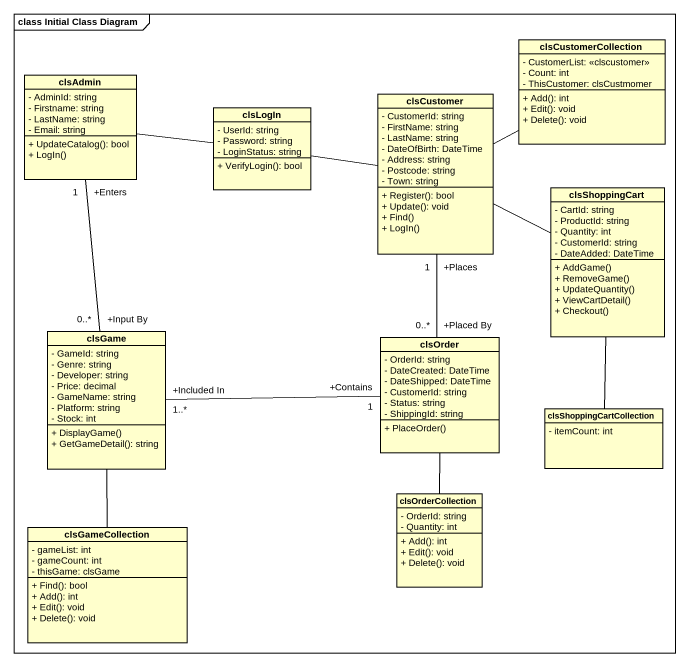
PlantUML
@startuml
mainframe class Initial Class Diagram
hide circle
hide empty members
skinparam classAttributeIconSize 0
class clsCustomerCollection {
  - CustomerList: <<clscustomer>>
  - Count: int
  - ThisCustomer: clsCustmomer
  + Add(): int
  + Edit(): void
  + Delete(): void
}
class clsAdmin {
  - AdminId: string
  - Firstname: string
  - LastName: string
  - Email: string
  + UpdateCatalog(): bool
  + LogIn()
}
class clsLogIn {
  - UserId: string
  - Password: string
  - LoginStatus: string
  + VerifyLogin(): bool
}
class clsCustomer {
  - CustomerId: string
  - FirstName: string
  - LastName: string
  - DateOfBirth: DateTime
  - Address: string
  - Postcode: string
  - Town: string
  + Register(): bool
  + Update(): void
  + Find()
  + LogIn()
}
class clsShoppingCart {
  - CartId: string
  - ProductId: string
  - Quantity: int
  - CustomerId: string
  - DateAdded: DateTime
  + AddGame()
  + RemoveGame()
  + UpdateQuantity()
  + ViewCartDetail()
  + Checkout()
}
class clsGame {
  - GameId: string
  - Genre: string
  - Developer: string
  - Price: decimal
  - GameName: string
  - Platform: string
  - Stock: int
  + DisplayGame()
  + GetGameDetail(): string
}
class clsOrder {
  - OrderId: string
  - DateCreated: DateTime
  - DateShipped: DateTime
  - CustomerId: string
  - Status: string
  - ShippingId: string
  + PlaceOrder()
}
class clsShoppingCartCollection {
  - itemCount: int
}
class clsOrderCollection {
  - OrderId: string
  - Quantity: int
  + Add(): int
  + Edit(): void
  + Delete(): void
}
class clsGameCollection {
  - gameList: int
  - gameCount: int
  - thisGame: clsGame
  + Find(): bool
  + Add(): int
  + Edit(): void
  + Delete(): void
}
clsAdmin -right- clsLogIn
clsAdmin "+Enters\n1" -- "+Input By\n0..*" clsGame
clsCustomer -right- clsCustomerCollection
clsCustomer -left- clsLogIn
clsCustomer -right- clsShoppingCart
clsCustomer "+Places\n1" -- "+Placed By\n0..*" clsOrder
clsShoppingCart -- clsShoppingCartCollection
clsGame -- clsGameCollection
clsOrder "+Contains\n1" -left- "+Included In\n1..*" clsGame
clsOrder -- clsOrderCollection
@enduml
